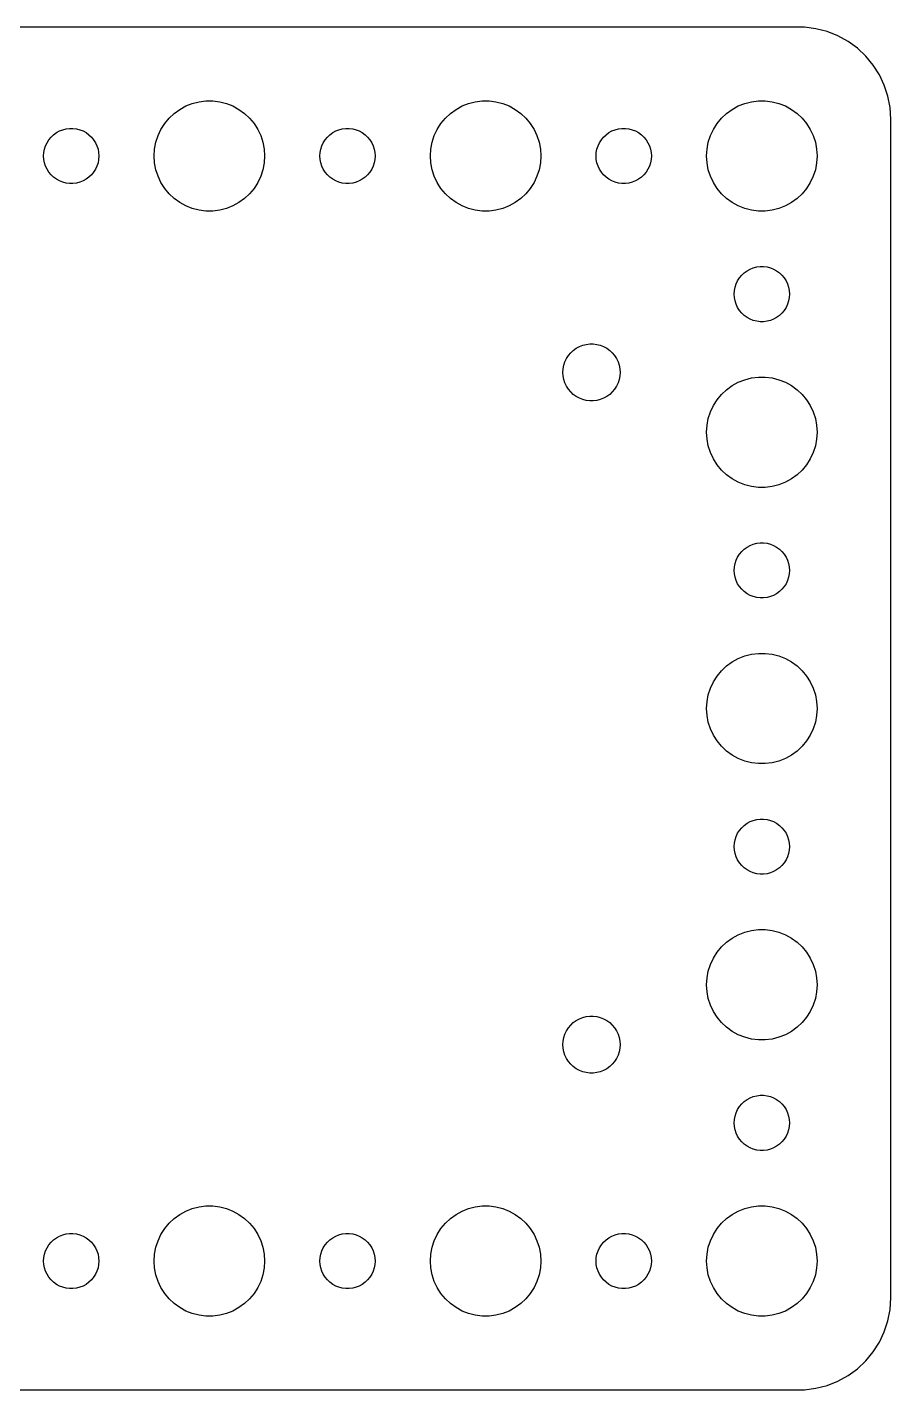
# Model space of a CAD drawing. Header units: metres. Extents: x -44.5 to 44.5, y -37 to 37.
# Drawn here: x -2.4 to 44.5, y -37 to 37 of the extents above; entities that cross this region are included whole.
import ezdxf

# ---------------------------------------------------------------- set-up
doc = ezdxf.new("R2010")
doc.units = ezdxf.units.M

msp = doc.modelspace()

# ---------------------------------------------------------------- linework, layer by layer
for p, q in [((39.8139, 36.9901), (-39.8139, 36.9901)), ((40.4369, 36.9114), (39.8139, 36.9901)), ((41.0451, 36.7553), (40.4369, 36.9114)), ((41.6289, 36.5241), (41.0451, 36.7553)), ((42.1791, 36.2216), (41.6289, 36.5241)), ((42.6871, 35.8526), (42.1791, 36.2216)), ((43.1448, 35.4227), (42.6871, 35.8526)), ((43.5451, 34.9389), (43.1448, 35.4227)), ((43.8815, 34.4088), (43.5451, 34.9389)), ((44.1489, 33.8406), (43.8815, 34.4088)), ((44.3429, 33.2434), (44.1489, 33.8406)), ((5.89252, 32.533), (6.22266, 32.7145)), ((6.22266, 32.7145), (6.57294, 32.8532)), ((6.57294, 32.8532), (6.93785, 32.9469)), ((6.93785, 32.9469), (7.31161, 32.9941)), ((7.31161, 32.9941), (7.68837, 32.9941)), ((7.68837, 32.9941), (8.06213, 32.9469)), ((8.06213, 32.9469), (8.42705, 32.8532)), ((8.42705, 32.8532), (8.77733, 32.7145)), ((8.77733, 32.7145), (9.10747, 32.533)), ((20.8925, 32.533), (21.2227, 32.7145)), ((21.2227, 32.7145), (21.5729, 32.8532)), ((21.5729, 32.8532), (21.9379, 32.9469)), ((21.9379, 32.9469), (22.3116, 32.9941)), ((22.3116, 32.9941), (22.6884, 32.9941)), ((22.6884, 32.9941), (23.0621, 32.9469)), ((23.0621, 32.9469), (23.427, 32.8532)), ((23.427, 32.8532), (23.7773, 32.7145)), ((23.7773, 32.7145), (24.1075, 32.533)), ((35.8925, 32.533), (36.2227, 32.7145)), ((36.2227, 32.7145), (36.5729, 32.8532)), ((36.5729, 32.8532), (36.9379, 32.9469)), ((36.9379, 32.9469), (37.3116, 32.9941)), ((37.3116, 32.9941), (37.6884, 32.9941)), ((37.6884, 32.9941), (38.0621, 32.9469)), ((38.0621, 32.9469), (38.427, 32.8532)), ((38.427, 32.8532), (38.7773, 32.7145)), ((38.7773, 32.7145), (39.1075, 32.533)), ((44.4606, 32.6267), (44.3429, 33.2434)), ((44.5, 32), (44.4606, 32.6267)), ((5.07294, 31.7634), (5.31308, 32.0536)), ((5.31308, 32.0536), (5.58772, 32.3115)), ((5.58772, 32.3115), (5.89252, 32.533)), ((9.10747, 32.533), (9.41226, 32.3115)), ((9.41226, 32.3115), (9.6869, 32.0536)), ((9.6869, 32.0536), (9.92705, 31.7634)), ((20.0729, 31.7634), (20.3131, 32.0536)), ((20.3131, 32.0536), (20.5877, 32.3115)), ((20.5877, 32.3115), (20.8925, 32.533)), ((24.1075, 32.533), (24.4123, 32.3115)), ((24.4123, 32.3115), (24.6869, 32.0536)), ((24.6869, 32.0536), (24.927, 31.7634)), ((35.0729, 31.7634), (35.3131, 32.0536)), ((35.3131, 32.0536), (35.5877, 32.3115)), ((35.5877, 32.3115), (35.8925, 32.533)), ((39.1075, 32.533), (39.4123, 32.3115)), ((39.4123, 32.3115), (39.6869, 32.0536)), ((39.6869, 32.0536), (39.927, 31.7634)), ((44.5, -32), (44.5, 32)), ((-1.09344, 31.0268), (-0.95613, 31.1558)), ((-0.95613, 31.1558), (-0.80373, 31.2665)), ((-0.80373, 31.2665), (-0.63866, 31.3572)), ((-0.63866, 31.3572), (-0.46352, 31.4266)), ((-0.46352, 31.4266), (-0.28107, 31.4734)), ((-0.28107, 31.4734), (-0.09418, 31.497)), ((-0.09418, 31.497), (0.09418, 31.497)), ((0.09418, 31.497), (0.28107, 31.4734)), ((0.28107, 31.4734), (0.46352, 31.4266)), ((0.46352, 31.4266), (0.63866, 31.3572)), ((0.63866, 31.3572), (0.80373, 31.2665)), ((0.80373, 31.2665), (0.95613, 31.1558)), ((0.95613, 31.1558), (1.09344, 31.0268)), ((4.59424, 30.7461), (4.71066, 31.1044)), ((4.71066, 31.1044), (4.87108, 31.4453)), ((4.87108, 31.4453), (5.07294, 31.7634)), ((9.92705, 31.7634), (10.1289, 31.4453)), ((10.1289, 31.4453), (10.2893, 31.1044)), ((10.2893, 31.1044), (10.4057, 30.7461)), ((13.9065, 31.0268), (14.0439, 31.1558)), ((14.0439, 31.1558), (14.1963, 31.2665)), ((14.1963, 31.2665), (14.3613, 31.3572)), ((14.3613, 31.3572), (14.5365, 31.4266)), ((14.5365, 31.4266), (14.7189, 31.4734)), ((14.7189, 31.4734), (14.9058, 31.497)), ((14.9058, 31.497), (15.0942, 31.497)), ((15.0942, 31.497), (15.2811, 31.4734)), ((15.2811, 31.4734), (15.4635, 31.4266)), ((15.4635, 31.4266), (15.6387, 31.3572)), ((15.6387, 31.3572), (15.8037, 31.2665)), ((15.8037, 31.2665), (15.9561, 31.1558)), ((15.9561, 31.1558), (16.0934, 31.0268)), ((19.5942, 30.7461), (19.7107, 31.1044)), ((19.7107, 31.1044), (19.8711, 31.4453)), ((19.8711, 31.4453), (20.0729, 31.7634)), ((24.927, 31.7634), (25.1289, 31.4453)), ((25.1289, 31.4453), (25.2893, 31.1044)), ((25.2893, 31.1044), (25.4057, 30.7461)), ((28.9065, 31.0268), (29.0439, 31.1558)), ((29.0439, 31.1558), (29.1963, 31.2665)), ((29.1963, 31.2665), (29.3613, 31.3572)), ((29.3613, 31.3572), (29.5365, 31.4266)), ((29.5365, 31.4266), (29.7189, 31.4734)), ((29.7189, 31.4734), (29.9058, 31.497)), ((29.9058, 31.497), (30.0942, 31.497)), ((30.0942, 31.497), (30.2811, 31.4734)), ((30.2811, 31.4734), (30.4635, 31.4266)), ((30.4635, 31.4266), (30.6387, 31.3572)), ((30.6387, 31.3572), (30.8037, 31.2665)), ((30.8037, 31.2665), (30.9561, 31.1558)), ((30.9561, 31.1558), (31.0934, 31.0268)), ((34.5942, 30.7461), (34.7107, 31.1044)), ((34.7107, 31.1044), (34.8711, 31.4453)), ((34.8711, 31.4453), (35.0729, 31.7634)), ((39.927, 31.7634), (40.1289, 31.4453)), ((40.1289, 31.4453), (40.2893, 31.1044)), ((40.2893, 31.1044), (40.4057, 30.7461)), ((-1.48816, 30.188), (-1.45287, 30.373)), ((-1.45287, 30.373), (-1.39465, 30.5522)), ((-1.39465, 30.5522), (-1.31445, 30.7226)), ((-1.31445, 30.7226), (-1.21352, 30.8817)), ((-1.21352, 30.8817), (-1.09344, 31.0268)), ((1.09344, 31.0268), (1.21352, 30.8817)), ((1.21352, 30.8817), (1.31445, 30.7226)), ((1.31445, 30.7226), (1.39465, 30.5522)), ((1.39465, 30.5522), (1.45287, 30.373)), ((1.45287, 30.373), (1.48816, 30.188)), ((4.5, 30), (4.52365, 30.376)), ((4.52365, 30.376), (4.59424, 30.7461)), ((10.4057, 30.7461), (10.4763, 30.376)), ((10.4763, 30.376), (10.5, 30)), ((13.5118, 30.188), (13.5471, 30.373)), ((13.5471, 30.373), (13.6053, 30.5522)), ((13.6053, 30.5522), (13.6855, 30.7226)), ((13.6855, 30.7226), (13.7865, 30.8817)), ((13.7865, 30.8817), (13.9065, 31.0268)), ((16.0934, 31.0268), (16.2135, 30.8817)), ((16.2135, 30.8817), (16.3145, 30.7226)), ((16.3145, 30.7226), (16.3947, 30.5522)), ((16.3947, 30.5522), (16.4529, 30.373)), ((16.4529, 30.373), (16.4882, 30.188)), ((19.5, 30), (19.5237, 30.376)), ((19.5237, 30.376), (19.5942, 30.7461)), ((25.4057, 30.7461), (25.4763, 30.376)), ((25.4763, 30.376), (25.5, 30)), ((28.5118, 30.188), (28.5471, 30.373)), ((28.5471, 30.373), (28.6053, 30.5522)), ((28.6053, 30.5522), (28.6855, 30.7226)), ((28.6855, 30.7226), (28.7865, 30.8817)), ((28.7865, 30.8817), (28.9065, 31.0268)), ((31.0934, 31.0268), (31.2135, 30.8817)), ((31.2135, 30.8817), (31.3145, 30.7226)), ((31.3145, 30.7226), (31.3947, 30.5522)), ((31.3947, 30.5522), (31.4529, 30.373)), ((31.4529, 30.373), (31.4882, 30.188)), ((34.5, 30), (34.5237, 30.376)), ((34.5237, 30.376), (34.5942, 30.7461)), ((40.4057, 30.7461), (40.4763, 30.376)), ((40.4763, 30.376), (40.5, 30)), ((-1.5, 30), (-1.48816, 30.188)), ((-1.48816, 29.812), (-1.5, 30)), ((-1.45287, 29.627), (-1.48816, 29.812)), ((-1.39465, 29.4478), (-1.45287, 29.627)), ((1.45287, 29.627), (1.39465, 29.4478)), ((1.48816, 29.812), (1.45287, 29.627)), ((1.48816, 30.188), (1.5, 30)), ((1.5, 30), (1.48816, 29.812)), ((4.52365, 29.624), (4.5, 30)), ((4.59424, 29.2539), (4.52365, 29.624)), ((10.4763, 29.624), (10.4057, 29.2539)), ((10.5, 30), (10.4763, 29.624)), ((13.5, 30), (13.5118, 30.188)), ((13.5118, 29.812), (13.5, 30)), ((13.5471, 29.627), (13.5118, 29.812)), ((13.6053, 29.4478), (13.5471, 29.627)), ((16.4529, 29.627), (16.3947, 29.4478)), ((16.4882, 29.812), (16.4529, 29.627)), ((16.4882, 30.188), (16.5, 30)), ((16.5, 30), (16.4882, 29.812)), ((19.5237, 29.624), (19.5, 30)), ((19.5942, 29.2539), (19.5237, 29.624)), ((25.4763, 29.624), (25.4057, 29.2539)), ((25.5, 30), (25.4763, 29.624)), ((28.5, 30), (28.5118, 30.188)), ((28.5118, 29.812), (28.5, 30)), ((28.5471, 29.627), (28.5118, 29.812)), ((28.6053, 29.4478), (28.5471, 29.627)), ((31.4529, 29.627), (31.3947, 29.4478)), ((31.4882, 29.812), (31.4529, 29.627)), ((31.4882, 30.188), (31.5, 30)), ((31.5, 30), (31.4882, 29.812)), ((34.5237, 29.624), (34.5, 30)), ((34.5942, 29.2539), (34.5237, 29.624)), ((40.4763, 29.624), (40.4057, 29.2539)), ((40.5, 30), (40.4763, 29.624)), ((-1.31445, 29.2774), (-1.39465, 29.4478)), ((-1.21352, 29.1183), (-1.31445, 29.2774)), ((-1.09344, 28.9732), (-1.21352, 29.1183)), ((-0.95613, 28.8442), (-1.09344, 28.9732)), ((1.09344, 28.9732), (0.95613, 28.8442)), ((1.21352, 29.1183), (1.09344, 28.9732)), ((1.31445, 29.2774), (1.21352, 29.1183)), ((1.39465, 29.4478), (1.31445, 29.2774)), ((4.71066, 28.8956), (4.59424, 29.2539)), ((4.87108, 28.5547), (4.71066, 28.8956)), ((10.2893, 28.8956), (10.1289, 28.5547)), ((10.4057, 29.2539), (10.2893, 28.8956)), ((13.6855, 29.2774), (13.6053, 29.4478)), ((13.7865, 29.1183), (13.6855, 29.2774)), ((13.9065, 28.9732), (13.7865, 29.1183)), ((14.0439, 28.8442), (13.9065, 28.9732)), ((16.0934, 28.9732), (15.9561, 28.8442)), ((16.2135, 29.1183), (16.0934, 28.9732)), ((16.3145, 29.2774), (16.2135, 29.1183)), ((16.3947, 29.4478), (16.3145, 29.2774)), ((19.7107, 28.8956), (19.5942, 29.2539)), ((19.8711, 28.5547), (19.7107, 28.8956)), ((25.2893, 28.8956), (25.1289, 28.5547)), ((25.4057, 29.2539), (25.2893, 28.8956)), ((28.6855, 29.2774), (28.6053, 29.4478)), ((28.7865, 29.1183), (28.6855, 29.2774)), ((28.9065, 28.9732), (28.7865, 29.1183)), ((29.0439, 28.8442), (28.9065, 28.9732)), ((31.0934, 28.9732), (30.9561, 28.8442)), ((31.2135, 29.1183), (31.0934, 28.9732)), ((31.3145, 29.2774), (31.2135, 29.1183)), ((31.3947, 29.4478), (31.3145, 29.2774)), ((34.7107, 28.8956), (34.5942, 29.2539)), ((34.8711, 28.5547), (34.7107, 28.8956)), ((40.2893, 28.8956), (40.1289, 28.5547)), ((40.4057, 29.2539), (40.2893, 28.8956)), ((-0.80373, 28.7335), (-0.95613, 28.8442)), ((-0.63866, 28.6427), (-0.80373, 28.7335)), ((-0.46352, 28.5734), (-0.63866, 28.6427)), ((-0.28107, 28.5266), (-0.46352, 28.5734)), ((-0.09418, 28.503), (-0.28107, 28.5266)), ((0.09418, 28.503), (-0.09418, 28.503)), ((0.28107, 28.5266), (0.09418, 28.503)), ((0.46352, 28.5734), (0.28107, 28.5266)), ((0.63866, 28.6427), (0.46352, 28.5734)), ((0.80373, 28.7335), (0.63866, 28.6427)), ((0.95613, 28.8442), (0.80373, 28.7335)), ((5.07294, 28.2366), (4.87108, 28.5547)), ((5.31308, 27.9464), (5.07294, 28.2366)), ((9.92705, 28.2366), (9.6869, 27.9464)), ((10.1289, 28.5547), (9.92705, 28.2366)), ((14.1963, 28.7335), (14.0439, 28.8442)), ((14.3613, 28.6427), (14.1963, 28.7335)), ((14.5365, 28.5734), (14.3613, 28.6427)), ((14.7189, 28.5266), (14.5365, 28.5734)), ((14.9058, 28.503), (14.7189, 28.5266)), ((15.0942, 28.503), (14.9058, 28.503)), ((15.2811, 28.5266), (15.0942, 28.503)), ((15.4635, 28.5734), (15.2811, 28.5266)), ((15.6387, 28.6427), (15.4635, 28.5734)), ((15.8037, 28.7335), (15.6387, 28.6427)), ((15.9561, 28.8442), (15.8037, 28.7335)), ((20.0729, 28.2366), (19.8711, 28.5547)), ((20.3131, 27.9464), (20.0729, 28.2366)), ((24.927, 28.2366), (24.6869, 27.9464)), ((25.1289, 28.5547), (24.927, 28.2366)), ((29.1963, 28.7335), (29.0439, 28.8442)), ((29.3613, 28.6427), (29.1963, 28.7335)), ((29.5365, 28.5734), (29.3613, 28.6427)), ((29.7189, 28.5266), (29.5365, 28.5734)), ((29.9058, 28.503), (29.7189, 28.5266)), ((30.0942, 28.503), (29.9058, 28.503)), ((30.2811, 28.5266), (30.0942, 28.503)), ((30.4635, 28.5734), (30.2811, 28.5266)), ((30.6387, 28.6427), (30.4635, 28.5734)), ((30.8037, 28.7335), (30.6387, 28.6427)), ((30.9561, 28.8442), (30.8037, 28.7335)), ((35.0729, 28.2366), (34.8711, 28.5547)), ((35.3131, 27.9464), (35.0729, 28.2366)), ((39.927, 28.2366), (39.6869, 27.9464)), ((40.1289, 28.5547), (39.927, 28.2366)), ((5.58772, 27.6884), (5.31308, 27.9464)), ((5.89252, 27.467), (5.58772, 27.6884)), ((6.22266, 27.2855), (5.89252, 27.467)), ((9.10747, 27.467), (8.77733, 27.2855)), ((9.41226, 27.6884), (9.10747, 27.467)), ((9.6869, 27.9464), (9.41226, 27.6884)), ((20.5877, 27.6884), (20.3131, 27.9464)), ((20.8925, 27.467), (20.5877, 27.6884)), ((21.2227, 27.2855), (20.8925, 27.467)), ((24.1075, 27.467), (23.7773, 27.2855)), ((24.4123, 27.6884), (24.1075, 27.467)), ((24.6869, 27.9464), (24.4123, 27.6884)), ((35.5877, 27.6884), (35.3131, 27.9464)), ((35.8925, 27.467), (35.5877, 27.6884)), ((36.2227, 27.2855), (35.8925, 27.467)), ((39.1075, 27.467), (38.7773, 27.2855)), ((39.4123, 27.6884), (39.1075, 27.467)), ((39.6869, 27.9464), (39.4123, 27.6884)), ((6.57294, 27.1468), (6.22266, 27.2855)), ((6.93785, 27.0531), (6.57294, 27.1468)), ((7.31161, 27.0059), (6.93785, 27.0531)), ((7.68837, 27.0059), (7.31161, 27.0059)), ((8.06213, 27.0531), (7.68837, 27.0059)), ((8.42705, 27.1468), (8.06213, 27.0531)), ((8.77733, 27.2855), (8.42705, 27.1468)), ((21.5729, 27.1468), (21.2227, 27.2855)), ((21.9379, 27.0531), (21.5729, 27.1468)), ((22.3116, 27.0059), (21.9379, 27.0531)), ((22.6884, 27.0059), (22.3116, 27.0059)), ((23.0621, 27.0531), (22.6884, 27.0059)), ((23.427, 27.1468), (23.0621, 27.0531)), ((23.7773, 27.2855), (23.427, 27.1468)), ((36.5729, 27.1468), (36.2227, 27.2855)), ((36.9379, 27.0531), (36.5729, 27.1468)), ((37.3116, 27.0059), (36.9379, 27.0531)), ((37.6884, 27.0059), (37.3116, 27.0059)), ((38.0621, 27.0531), (37.6884, 27.0059)), ((38.427, 27.1468), (38.0621, 27.0531)), ((38.7773, 27.2855), (38.427, 27.1468)), ((36.5439, 23.6558), (36.6963, 23.7665)), ((36.6963, 23.7665), (36.8613, 23.8572)), ((36.8613, 23.8572), (37.0365, 23.9266)), ((37.0365, 23.9266), (37.2189, 23.9734)), ((37.2189, 23.9734), (37.4058, 23.997)), ((37.4058, 23.997), (37.5942, 23.997)), ((37.5942, 23.997), (37.7811, 23.9734)), ((37.7811, 23.9734), (37.9635, 23.9266)), ((37.9635, 23.9266), (38.1387, 23.8572)), ((38.1387, 23.8572), (38.3037, 23.7665)), ((38.3037, 23.7665), (38.4561, 23.6558)), ((36.0471, 22.873), (36.1053, 23.0522)), ((36.1053, 23.0522), (36.1855, 23.2226)), ((36.1855, 23.2226), (36.2865, 23.3817)), ((36.2865, 23.3817), (36.4065, 23.5268)), ((36.4065, 23.5268), (36.5439, 23.6558)), ((38.4561, 23.6558), (38.5934, 23.5268)), ((38.5934, 23.5268), (38.7135, 23.3817)), ((38.7135, 23.3817), (38.8145, 23.2226)), ((38.8145, 23.2226), (38.8947, 23.0522)), ((38.8947, 23.0522), (38.9529, 22.873)), ((36, 22.5), (36.0118, 22.688)), ((36.0118, 22.312), (36, 22.5)), ((36.0118, 22.688), (36.0471, 22.873)), ((36.0471, 22.127), (36.0118, 22.312)), ((38.9529, 22.873), (38.9882, 22.688)), ((38.9882, 22.312), (38.9529, 22.127)), ((38.9882, 22.688), (39, 22.5)), ((39, 22.5), (38.9882, 22.312)), ((36.1053, 21.9478), (36.0471, 22.127)), ((36.1855, 21.7774), (36.1053, 21.9478)), ((36.2865, 21.6183), (36.1855, 21.7774)), ((36.4065, 21.4732), (36.2865, 21.6183)), ((36.5439, 21.3442), (36.4065, 21.4732)), ((38.5934, 21.4732), (38.4561, 21.3442)), ((38.7135, 21.6183), (38.5934, 21.4732)), ((38.8145, 21.7774), (38.7135, 21.6183)), ((38.8947, 21.9478), (38.8145, 21.7774)), ((38.9529, 22.127), (38.8947, 21.9478)), ((36.6963, 21.2335), (36.5439, 21.3442)), ((36.8613, 21.1427), (36.6963, 21.2335)), ((37.0365, 21.0734), (36.8613, 21.1427)), ((37.2189, 21.0266), (37.0365, 21.0734)), ((37.4058, 21.003), (37.2189, 21.0266)), ((37.5942, 21.003), (37.4058, 21.003)), ((37.7811, 21.0266), (37.5942, 21.003)), ((37.9635, 21.0734), (37.7811, 21.0266)), ((38.1387, 21.1427), (37.9635, 21.0734)), ((38.3037, 21.2335), (38.1387, 21.1427)), ((38.4561, 21.3442), (38.3037, 21.2335)), ((26.996, 19.1611), (27.1201, 19.311)), ((27.1201, 19.311), (27.262, 19.4443)), ((27.262, 19.4443), (27.4195, 19.5587)), ((27.4195, 19.5587), (27.59, 19.6525)), ((27.59, 19.6525), (27.771, 19.7241)), ((27.771, 19.7241), (27.9595, 19.7725)), ((27.9595, 19.7725), (28.1527, 19.7969)), ((28.1527, 19.7969), (28.3473, 19.7969)), ((28.3473, 19.7969), (28.5404, 19.7725)), ((28.5404, 19.7725), (28.729, 19.7241)), ((28.729, 19.7241), (28.91, 19.6525)), ((28.91, 19.6525), (29.0805, 19.5587)), ((29.0805, 19.5587), (29.238, 19.4443)), ((29.238, 19.4443), (29.3799, 19.311)), ((29.3799, 19.311), (29.504, 19.1611)), ((26.7122, 18.4443), (26.7487, 18.6355)), ((26.7487, 18.6355), (26.8088, 18.8206)), ((26.8088, 18.8206), (26.8917, 18.9967)), ((26.8917, 18.9967), (26.996, 19.1611)), ((29.504, 19.1611), (29.6083, 18.9967)), ((29.6083, 18.9967), (29.6911, 18.8206)), ((29.6911, 18.8206), (29.7513, 18.6355)), ((29.7513, 18.6355), (29.7878, 18.4443)), ((26.7, 18.25), (26.7122, 18.4443)), ((26.7122, 18.0557), (26.7, 18.25)), ((26.7487, 17.8645), (26.7122, 18.0557)), ((26.8088, 17.6794), (26.7487, 17.8645)), ((29.7513, 17.8645), (29.6911, 17.6794)), ((29.7878, 18.0557), (29.7513, 17.8645)), ((29.7878, 18.4443), (29.8, 18.25)), ((29.8, 18.25), (29.7878, 18.0557)), ((36.2227, 17.7145), (36.5729, 17.8532)), ((36.5729, 17.8532), (36.9379, 17.9469)), ((36.9379, 17.9469), (37.3116, 17.9941)), ((37.3116, 17.9941), (37.6884, 17.9941)), ((37.6884, 17.9941), (38.0621, 17.9469)), ((38.0621, 17.9469), (38.427, 17.8532)), ((38.427, 17.8532), (38.7773, 17.7145)), ((26.8917, 17.5033), (26.8088, 17.6794)), ((26.996, 17.3389), (26.8917, 17.5033)), ((27.1201, 17.1889), (26.996, 17.3389)), ((27.262, 17.0557), (27.1201, 17.1889)), ((27.4195, 16.9413), (27.262, 17.0557)), ((29.238, 17.0557), (29.0805, 16.9413)), ((29.3799, 17.1889), (29.238, 17.0557)), ((29.504, 17.3389), (29.3799, 17.1889)), ((29.6083, 17.5033), (29.504, 17.3389)), ((29.6911, 17.6794), (29.6083, 17.5033)), ((35.0729, 16.7634), (35.3131, 17.0536)), ((35.3131, 17.0536), (35.5877, 17.3115)), ((35.5877, 17.3115), (35.8925, 17.533)), ((35.8925, 17.533), (36.2227, 17.7145)), ((38.7773, 17.7145), (39.1075, 17.533)), ((39.1075, 17.533), (39.4123, 17.3115)), ((39.4123, 17.3115), (39.6869, 17.0536)), ((39.6869, 17.0536), (39.927, 16.7634)), ((27.59, 16.8475), (27.4195, 16.9413)), ((27.771, 16.7759), (27.59, 16.8475)), ((27.9595, 16.7274), (27.771, 16.7759)), ((28.1527, 16.703), (27.9595, 16.7274)), ((28.3473, 16.703), (28.1527, 16.703)), ((28.5404, 16.7274), (28.3473, 16.703)), ((28.729, 16.7759), (28.5404, 16.7274)), ((28.91, 16.8475), (28.729, 16.7759)), ((29.0805, 16.9413), (28.91, 16.8475)), ((34.7107, 16.1044), (34.8711, 16.4453)), ((34.8711, 16.4453), (35.0729, 16.7634)), ((39.927, 16.7634), (40.1289, 16.4453)), ((40.1289, 16.4453), (40.2893, 16.1044)), ((34.5237, 15.376), (34.5942, 15.7461)), ((34.5942, 15.7461), (34.7107, 16.1044)), ((40.2893, 16.1044), (40.4057, 15.7461)), ((40.4057, 15.7461), (40.4763, 15.376)), ((34.5, 15), (34.5237, 15.376)), ((34.5237, 14.624), (34.5, 15)), ((40.4763, 15.376), (40.5, 15)), ((40.5, 15), (40.4763, 14.624)), ((34.5942, 14.2539), (34.5237, 14.624)), ((34.7107, 13.8956), (34.5942, 14.2539)), ((40.4057, 14.2539), (40.2893, 13.8956)), ((40.4763, 14.624), (40.4057, 14.2539)), ((34.8711, 13.5547), (34.7107, 13.8956)), ((35.0729, 13.2366), (34.8711, 13.5547)), ((40.1289, 13.5547), (39.927, 13.2366)), ((40.2893, 13.8956), (40.1289, 13.5547)), ((35.3131, 12.9464), (35.0729, 13.2366)), ((35.5877, 12.6884), (35.3131, 12.9464)), ((35.8925, 12.467), (35.5877, 12.6884)), ((39.4123, 12.6884), (39.1075, 12.467)), ((39.6869, 12.9464), (39.4123, 12.6884)), ((39.927, 13.2366), (39.6869, 12.9464)), ((36.2227, 12.2855), (35.8925, 12.467)), ((36.5729, 12.1468), (36.2227, 12.2855)), ((36.9379, 12.0531), (36.5729, 12.1468)), ((37.3116, 12.0059), (36.9379, 12.0531)), ((37.6884, 12.0059), (37.3116, 12.0059)), ((38.0621, 12.0531), (37.6884, 12.0059)), ((38.427, 12.1468), (38.0621, 12.0531)), ((38.7773, 12.2855), (38.427, 12.1468)), ((39.1075, 12.467), (38.7773, 12.2855)), ((36.8613, 8.85724), (37.0365, 8.92657)), ((37.0365, 8.92657), (37.2189, 8.97342)), ((37.2189, 8.97342), (37.4058, 8.99704)), ((37.4058, 8.99704), (37.5942, 8.99704)), ((37.5942, 8.99704), (37.7811, 8.97342)), ((37.7811, 8.97342), (37.9635, 8.92657)), ((37.9635, 8.92657), (38.1387, 8.85724)), ((36.1053, 8.05219), (36.1855, 8.22263)), ((36.1855, 8.22263), (36.2865, 8.38167)), ((36.2865, 8.38167), (36.4065, 8.52681)), ((36.4065, 8.52681), (36.5439, 8.65576)), ((36.5439, 8.65576), (36.6963, 8.76648)), ((36.6963, 8.76648), (36.8613, 8.85724)), ((38.1387, 8.85724), (38.3037, 8.76648)), ((38.3037, 8.76648), (38.4561, 8.65576)), ((38.4561, 8.65576), (38.5934, 8.52681)), ((38.5934, 8.52681), (38.7135, 8.38167)), ((38.7135, 8.38167), (38.8145, 8.22263)), ((38.8145, 8.22263), (38.8947, 8.05219)), ((36, 7.5), (36.0118, 7.68799)), ((36.0118, 7.312), (36, 7.5)), ((36.0118, 7.68799), (36.0471, 7.87303)), ((36.0471, 7.87303), (36.1053, 8.05219)), ((38.8947, 8.05219), (38.9529, 7.87303)), ((38.9529, 7.87303), (38.9882, 7.68799)), ((38.9882, 7.68799), (39, 7.5)), ((39, 7.5), (38.9882, 7.312)), ((36.0471, 7.12695), (36.0118, 7.312)), ((36.1053, 6.9478), (36.0471, 7.12695)), ((36.1855, 6.77736), (36.1053, 6.9478)), ((36.2865, 6.61832), (36.1855, 6.77736)), ((38.8145, 6.77736), (38.7135, 6.61832)), ((38.8947, 6.9478), (38.8145, 6.77736)), ((38.9529, 7.12695), (38.8947, 6.9478)), ((38.9882, 7.312), (38.9529, 7.12695)), ((36.4065, 6.47318), (36.2865, 6.61832)), ((36.5439, 6.34422), (36.4065, 6.47318)), ((36.6963, 6.23351), (36.5439, 6.34422)), ((36.8613, 6.14275), (36.6963, 6.23351)), ((37.0365, 6.07341), (36.8613, 6.14275)), ((37.2189, 6.02657), (37.0365, 6.07341)), ((37.4058, 6.00294), (37.2189, 6.02657)), ((37.5942, 6.00294), (37.4058, 6.00294)), ((37.7811, 6.02657), (37.5942, 6.00294)), ((37.9635, 6.07341), (37.7811, 6.02657)), ((38.1387, 6.14275), (37.9635, 6.07341)), ((38.3037, 6.23351), (38.1387, 6.14275)), ((38.4561, 6.34422), (38.3037, 6.23351)), ((38.5934, 6.47318), (38.4561, 6.34422)), ((38.7135, 6.61832), (38.5934, 6.47318)), ((36.9379, 2.94685), (37.3116, 2.99408)), ((37.3116, 2.99408), (37.6884, 2.99408)), ((37.6884, 2.99408), (38.0621, 2.94685)), ((35.3131, 2.05363), (35.5877, 2.31154)), ((35.5877, 2.31154), (35.8925, 2.53297)), ((35.8925, 2.53297), (36.2227, 2.71448)), ((36.2227, 2.71448), (36.5729, 2.85316)), ((36.5729, 2.85316), (36.9379, 2.94685)), ((38.0621, 2.94685), (38.427, 2.85316)), ((38.427, 2.85316), (38.7773, 2.71448)), ((38.7773, 2.71448), (39.1075, 2.53297)), ((39.1075, 2.53297), (39.4123, 2.31154)), ((39.4123, 2.31154), (39.6869, 2.05363)), ((34.8711, 1.44525), (35.0729, 1.76335)), ((35.0729, 1.76335), (35.3131, 2.05363)), ((39.6869, 2.05363), (39.927, 1.76335)), ((39.927, 1.76335), (40.1289, 1.44525)), ((34.5237, 0.37599), (34.5942, 0.74606)), ((34.5942, 0.74606), (34.7107, 1.10437)), ((34.7107, 1.10437), (34.8711, 1.44525)), ((40.1289, 1.44525), (40.2893, 1.10437)), ((40.2893, 1.10437), (40.4057, 0.74606)), ((40.4057, 0.74606), (40.4763, 0.37599)), ((34.5, 0), (34.5237, 0.37599)), ((34.5237, -0.37599), (34.5, 0)), ((40.4763, 0.37599), (40.5, 0)), ((40.5, 0), (40.4763, -0.37599)), ((34.5942, -0.74606), (34.5237, -0.37599)), ((40.4763, -0.37599), (40.4057, -0.74606)), ((34.7107, -1.10437), (34.5942, -0.74606)), ((34.8711, -1.44525), (34.7107, -1.10437)), ((35.0729, -1.76335), (34.8711, -1.44525)), ((40.1289, -1.44525), (39.927, -1.76335)), ((40.2893, -1.10437), (40.1289, -1.44525)), ((40.4057, -0.74606), (40.2893, -1.10437)), ((35.3131, -2.05363), (35.0729, -1.76335)), ((35.5877, -2.31154), (35.3131, -2.05363)), ((39.6869, -2.05363), (39.4123, -2.31154)), ((39.927, -1.76335), (39.6869, -2.05363)), ((35.8925, -2.53297), (35.5877, -2.31154)), ((36.2227, -2.71448), (35.8925, -2.53297)), ((36.5729, -2.85316), (36.2227, -2.71448)), ((36.9379, -2.94685), (36.5729, -2.85316)), ((37.3116, -2.99408), (36.9379, -2.94685)), ((38.0621, -2.94685), (37.6884, -2.99408)), ((38.427, -2.85316), (38.0621, -2.94685)), ((38.7773, -2.71448), (38.427, -2.85316)), ((39.1075, -2.53297), (38.7773, -2.71448)), ((39.4123, -2.31154), (39.1075, -2.53297)), ((37.6884, -2.99408), (37.3116, -2.99408)), ((36.1855, -6.77736), (36.2865, -6.61832)), ((36.2865, -6.61832), (36.4065, -6.47318)), ((36.4065, -6.47318), (36.5439, -6.34422)), ((36.5439, -6.34422), (36.6963, -6.23351)), ((36.6963, -6.23351), (36.8613, -6.14275)), ((36.8613, -6.14275), (37.0365, -6.07341)), ((37.0365, -6.07341), (37.2189, -6.02657)), ((37.2189, -6.02657), (37.4058, -6.00294)), ((37.4058, -6.00294), (37.5942, -6.00294)), ((37.5942, -6.00294), (37.7811, -6.02657)), ((37.7811, -6.02657), (37.9635, -6.07341)), ((37.9635, -6.07341), (38.1387, -6.14275)), ((38.1387, -6.14275), (38.3037, -6.23351)), ((38.3037, -6.23351), (38.4561, -6.34422)), ((38.4561, -6.34422), (38.5934, -6.47318)), ((38.5934, -6.47318), (38.7135, -6.61832)), ((38.7135, -6.61832), (38.8145, -6.77736)), ((36, -7.5), (36.0118, -7.312)), ((36.0118, -7.312), (36.0471, -7.12695)), ((36.0471, -7.12695), (36.1053, -6.9478)), ((36.1053, -6.9478), (36.1855, -6.77736)), ((38.8145, -6.77736), (38.8947, -6.9478)), ((38.8947, -6.9478), (38.9529, -7.12695)), ((38.9529, -7.12695), (38.9882, -7.312)), ((38.9882, -7.312), (39, -7.5)), ((36.0118, -7.68799), (36, -7.5)), ((36.0471, -7.87303), (36.0118, -7.68799)), ((36.1053, -8.05219), (36.0471, -7.87303)), ((36.1855, -8.22263), (36.1053, -8.05219)), ((38.8947, -8.05219), (38.8145, -8.22263)), ((38.9529, -7.87303), (38.8947, -8.05219)), ((38.9882, -7.68799), (38.9529, -7.87303)), ((39, -7.5), (38.9882, -7.68799)), ((36.2865, -8.38167), (36.1855, -8.22263)), ((36.4065, -8.52681), (36.2865, -8.38167)), ((36.5439, -8.65576), (36.4065, -8.52681)), ((36.6963, -8.76648), (36.5439, -8.65576)), ((36.8613, -8.85724), (36.6963, -8.76648)), ((37.0365, -8.92657), (36.8613, -8.85724)), ((38.1387, -8.85724), (37.9635, -8.92657)), ((38.3037, -8.76648), (38.1387, -8.85724)), ((38.4561, -8.65576), (38.3037, -8.76648)), ((38.5934, -8.52681), (38.4561, -8.65576)), ((38.7135, -8.38167), (38.5934, -8.52681)), ((38.8145, -8.22263), (38.7135, -8.38167)), ((37.2189, -8.97342), (37.0365, -8.92657)), ((37.4058, -8.99704), (37.2189, -8.97342)), ((37.5942, -8.99704), (37.4058, -8.99704)), ((37.7811, -8.97342), (37.5942, -8.99704)), ((37.9635, -8.92657), (37.7811, -8.97342)), ((35.5877, -12.6884), (35.8925, -12.467)), ((35.8925, -12.467), (36.2227, -12.2855)), ((36.2227, -12.2855), (36.5729, -12.1468)), ((36.5729, -12.1468), (36.9379, -12.0531)), ((36.9379, -12.0531), (37.3116, -12.0059)), ((37.3116, -12.0059), (37.6884, -12.0059)), ((37.6884, -12.0059), (38.0621, -12.0531)), ((38.0621, -12.0531), (38.427, -12.1468)), ((38.427, -12.1468), (38.7773, -12.2855)), ((38.7773, -12.2855), (39.1075, -12.467)), ((39.1075, -12.467), (39.4123, -12.6884)), ((34.8711, -13.5547), (35.0729, -13.2366)), ((35.0729, -13.2366), (35.3131, -12.9464)), ((35.3131, -12.9464), (35.5877, -12.6884)), ((39.4123, -12.6884), (39.6869, -12.9464)), ((39.6869, -12.9464), (39.927, -13.2366)), ((39.927, -13.2366), (40.1289, -13.5547)), ((34.5942, -14.2539), (34.7107, -13.8956)), ((34.7107, -13.8956), (34.8711, -13.5547)), ((40.1289, -13.5547), (40.2893, -13.8956)), ((40.2893, -13.8956), (40.4057, -14.2539)), ((34.5, -15), (34.5237, -14.624)), ((34.5237, -14.624), (34.5942, -14.2539)), ((40.4057, -14.2539), (40.4763, -14.624)), ((40.4763, -14.624), (40.5, -15)), ((34.5237, -15.376), (34.5, -15)), ((34.5942, -15.7461), (34.5237, -15.376)), ((40.4763, -15.376), (40.4057, -15.7461)), ((40.5, -15), (40.4763, -15.376)), ((34.7107, -16.1044), (34.5942, -15.7461)), ((34.8711, -16.4453), (34.7107, -16.1044)), ((40.2893, -16.1044), (40.1289, -16.4453)), ((40.4057, -15.7461), (40.2893, -16.1044)), ((27.262, -17.0557), (27.4195, -16.9413)), ((27.4195, -16.9413), (27.59, -16.8475)), ((27.59, -16.8475), (27.771, -16.7759)), ((27.771, -16.7759), (27.9595, -16.7274)), ((27.9595, -16.7274), (28.1527, -16.703)), ((28.1527, -16.703), (28.3473, -16.703)), ((28.3473, -16.703), (28.5404, -16.7274)), ((28.5404, -16.7274), (28.729, -16.7759)), ((28.729, -16.7759), (28.91, -16.8475)), ((28.91, -16.8475), (29.0805, -16.9413)), ((29.0805, -16.9413), (29.238, -17.0557)), ((35.0729, -16.7634), (34.8711, -16.4453)), ((35.3131, -17.0536), (35.0729, -16.7634)), ((39.927, -16.7634), (39.6869, -17.0536)), ((40.1289, -16.4453), (39.927, -16.7634)), ((26.7487, -17.8645), (26.8088, -17.6794)), ((26.8088, -17.6794), (26.8917, -17.5033)), ((26.8917, -17.5033), (26.996, -17.3389)), ((26.996, -17.3389), (27.1201, -17.1889)), ((27.1201, -17.1889), (27.262, -17.0557)), ((29.238, -17.0557), (29.3799, -17.1889)), ((29.3799, -17.1889), (29.504, -17.3389)), ((29.504, -17.3389), (29.6083, -17.5033)), ((29.6083, -17.5033), (29.6911, -17.6794)), ((29.6911, -17.6794), (29.7513, -17.8645)), ((35.5877, -17.3115), (35.3131, -17.0536)), ((35.8925, -17.533), (35.5877, -17.3115)), ((36.2227, -17.7145), (35.8925, -17.533)), ((36.5729, -17.8532), (36.2227, -17.7145)), ((38.7773, -17.7145), (38.427, -17.8532)), ((39.1075, -17.533), (38.7773, -17.7145)), ((39.4123, -17.3115), (39.1075, -17.533)), ((39.6869, -17.0536), (39.4123, -17.3115)), ((26.7, -18.25), (26.7122, -18.0557)), ((26.7122, -18.4443), (26.7, -18.25)), ((26.7122, -18.0557), (26.7487, -17.8645)), ((26.7487, -18.6355), (26.7122, -18.4443)), ((29.7513, -17.8645), (29.7878, -18.0557)), ((29.7878, -18.4443), (29.7513, -18.6355)), ((29.7878, -18.0557), (29.8, -18.25)), ((29.8, -18.25), (29.7878, -18.4443)), ((36.9379, -17.9469), (36.5729, -17.8532)), ((37.3116, -17.9941), (36.9379, -17.9469)), ((37.6884, -17.9941), (37.3116, -17.9941)), ((38.0621, -17.9469), (37.6884, -17.9941)), ((38.427, -17.8532), (38.0621, -17.9469)), ((26.8088, -18.8206), (26.7487, -18.6355)), ((26.8917, -18.9967), (26.8088, -18.8206)), ((26.996, -19.1611), (26.8917, -18.9967)), ((27.1201, -19.311), (26.996, -19.1611)), ((29.504, -19.1611), (29.3799, -19.311)), ((29.6083, -18.9967), (29.504, -19.1611)), ((29.6911, -18.8206), (29.6083, -18.9967)), ((29.7513, -18.6355), (29.6911, -18.8206)), ((27.262, -19.4443), (27.1201, -19.311)), ((27.4195, -19.5587), (27.262, -19.4443)), ((27.59, -19.6525), (27.4195, -19.5587)), ((27.771, -19.7241), (27.59, -19.6525)), ((27.9595, -19.7725), (27.771, -19.7241)), ((28.1527, -19.7969), (27.9595, -19.7725)), ((28.3473, -19.7969), (28.1527, -19.7969)), ((28.5404, -19.7725), (28.3473, -19.7969)), ((28.729, -19.7241), (28.5404, -19.7725)), ((28.91, -19.6525), (28.729, -19.7241)), ((29.0805, -19.5587), (28.91, -19.6525)), ((29.238, -19.4443), (29.0805, -19.5587)), ((29.3799, -19.311), (29.238, -19.4443)), ((36.4065, -21.4732), (36.5439, -21.3442)), ((36.5439, -21.3442), (36.6963, -21.2335)), ((36.6963, -21.2335), (36.8613, -21.1427)), ((36.8613, -21.1427), (37.0365, -21.0734)), ((37.0365, -21.0734), (37.2189, -21.0266)), ((37.2189, -21.0266), (37.4058, -21.003)), ((37.4058, -21.003), (37.5942, -21.003)), ((37.5942, -21.003), (37.7811, -21.0266)), ((37.7811, -21.0266), (37.9635, -21.0734)), ((37.9635, -21.0734), (38.1387, -21.1427)), ((38.1387, -21.1427), (38.3037, -21.2335)), ((38.3037, -21.2335), (38.4561, -21.3442)), ((38.4561, -21.3442), (38.5934, -21.4732)), ((36.0118, -22.312), (36.0471, -22.127)), ((36.0471, -22.127), (36.1053, -21.9478)), ((36.1053, -21.9478), (36.1855, -21.7774)), ((36.1855, -21.7774), (36.2865, -21.6183)), ((36.2865, -21.6183), (36.4065, -21.4732)), ((38.5934, -21.4732), (38.7135, -21.6183)), ((38.7135, -21.6183), (38.8145, -21.7774)), ((38.8145, -21.7774), (38.8947, -21.9478)), ((38.8947, -21.9478), (38.9529, -22.127)), ((38.9529, -22.127), (38.9882, -22.312)), ((36, -22.5), (36.0118, -22.312)), ((36.0118, -22.688), (36, -22.5)), ((36.0471, -22.873), (36.0118, -22.688)), ((36.1053, -23.0522), (36.0471, -22.873)), ((38.9529, -22.873), (38.8947, -23.0522)), ((38.9882, -22.688), (38.9529, -22.873)), ((38.9882, -22.312), (39, -22.5)), ((39, -22.5), (38.9882, -22.688)), ((36.1855, -23.2226), (36.1053, -23.0522)), ((36.2865, -23.3817), (36.1855, -23.2226)), ((36.4065, -23.5268), (36.2865, -23.3817)), ((36.5439, -23.6558), (36.4065, -23.5268)), ((36.6963, -23.7665), (36.5439, -23.6558)), ((38.4561, -23.6558), (38.3037, -23.7665)), ((38.5934, -23.5268), (38.4561, -23.6558)), ((38.7135, -23.3817), (38.5934, -23.5268)), ((38.8145, -23.2226), (38.7135, -23.3817)), ((38.8947, -23.0522), (38.8145, -23.2226)), ((36.8613, -23.8572), (36.6963, -23.7665)), ((37.0365, -23.9266), (36.8613, -23.8572)), ((37.2189, -23.9734), (37.0365, -23.9266)), ((37.4058, -23.997), (37.2189, -23.9734)), ((37.5942, -23.997), (37.4058, -23.997)), ((37.7811, -23.9734), (37.5942, -23.997)), ((37.9635, -23.9266), (37.7811, -23.9734)), ((38.1387, -23.8572), (37.9635, -23.9266)), ((38.3037, -23.7665), (38.1387, -23.8572)), ((5.89252, -27.467), (6.22266, -27.2855)), ((6.22266, -27.2855), (6.57294, -27.1468)), ((6.57294, -27.1468), (6.93785, -27.0531)), ((6.93785, -27.0531), (7.31161, -27.0059)), ((7.31161, -27.0059), (7.68837, -27.0059)), ((7.68837, -27.0059), (8.06213, -27.0531)), ((8.06213, -27.0531), (8.42705, -27.1468)), ((8.42705, -27.1468), (8.77733, -27.2855)), ((8.77733, -27.2855), (9.10747, -27.467)), ((20.8925, -27.467), (21.2227, -27.2855)), ((21.2227, -27.2855), (21.5729, -27.1468)), ((21.5729, -27.1468), (21.9379, -27.0531)), ((21.9379, -27.0531), (22.3116, -27.0059)), ((22.3116, -27.0059), (22.6884, -27.0059)), ((22.6884, -27.0059), (23.0621, -27.0531)), ((23.0621, -27.0531), (23.427, -27.1468)), ((23.427, -27.1468), (23.7773, -27.2855)), ((23.7773, -27.2855), (24.1075, -27.467)), ((35.8925, -27.467), (36.2227, -27.2855)), ((36.2227, -27.2855), (36.5729, -27.1468)), ((36.5729, -27.1468), (36.9379, -27.0531)), ((36.9379, -27.0531), (37.3116, -27.0059)), ((37.3116, -27.0059), (37.6884, -27.0059)), ((37.6884, -27.0059), (38.0621, -27.0531)), ((38.0621, -27.0531), (38.427, -27.1468)), ((38.427, -27.1468), (38.7773, -27.2855)), ((38.7773, -27.2855), (39.1075, -27.467)), ((5.07294, -28.2366), (5.31308, -27.9464)), ((5.31308, -27.9464), (5.58772, -27.6884)), ((5.58772, -27.6884), (5.89252, -27.467)), ((9.10747, -27.467), (9.41226, -27.6884)), ((9.41226, -27.6884), (9.6869, -27.9464)), ((9.6869, -27.9464), (9.92705, -28.2366)), ((20.0729, -28.2366), (20.3131, -27.9464)), ((20.3131, -27.9464), (20.5877, -27.6884)), ((20.5877, -27.6884), (20.8925, -27.467)), ((24.1075, -27.467), (24.4123, -27.6884)), ((24.4123, -27.6884), (24.6869, -27.9464)), ((24.6869, -27.9464), (24.927, -28.2366)), ((35.0729, -28.2366), (35.3131, -27.9464)), ((35.3131, -27.9464), (35.5877, -27.6884)), ((35.5877, -27.6884), (35.8925, -27.467)), ((39.1075, -27.467), (39.4123, -27.6884)), ((39.4123, -27.6884), (39.6869, -27.9464)), ((39.6869, -27.9464), (39.927, -28.2366)), ((-1.09344, -28.9732), (-0.95613, -28.8442)), ((-0.95613, -28.8442), (-0.80373, -28.7335)), ((-0.80373, -28.7335), (-0.63866, -28.6427)), ((-0.63866, -28.6427), (-0.46352, -28.5734)), ((-0.46352, -28.5734), (-0.28107, -28.5266)), ((-0.28107, -28.5266), (-0.09418, -28.503)), ((-0.09418, -28.503), (0.09418, -28.503)), ((0.09418, -28.503), (0.28107, -28.5266)), ((0.28107, -28.5266), (0.46352, -28.5734)), ((0.46352, -28.5734), (0.63866, -28.6427)), ((0.63866, -28.6427), (0.80373, -28.7335)), ((0.80373, -28.7335), (0.95613, -28.8442)), ((0.95613, -28.8442), (1.09344, -28.9732)), ((4.71066, -28.8956), (4.87108, -28.5547)), ((4.87108, -28.5547), (5.07294, -28.2366)), ((9.92705, -28.2366), (10.1289, -28.5547)), ((10.1289, -28.5547), (10.2893, -28.8956)), ((13.9065, -28.9732), (14.0439, -28.8442)), ((14.0439, -28.8442), (14.1963, -28.7335)), ((14.1963, -28.7335), (14.3613, -28.6427)), ((14.3613, -28.6427), (14.5365, -28.5734)), ((14.5365, -28.5734), (14.7189, -28.5266)), ((14.7189, -28.5266), (14.9058, -28.503)), ((14.9058, -28.503), (15.0942, -28.503)), ((15.0942, -28.503), (15.2811, -28.5266)), ((15.2811, -28.5266), (15.4635, -28.5734)), ((15.4635, -28.5734), (15.6387, -28.6427)), ((15.6387, -28.6427), (15.8037, -28.7335)), ((15.8037, -28.7335), (15.9561, -28.8442)), ((15.9561, -28.8442), (16.0934, -28.9732)), ((19.7107, -28.8956), (19.8711, -28.5547)), ((19.8711, -28.5547), (20.0729, -28.2366)), ((24.927, -28.2366), (25.1289, -28.5547)), ((25.1289, -28.5547), (25.2893, -28.8956)), ((28.9065, -28.9732), (29.0439, -28.8442)), ((29.0439, -28.8442), (29.1963, -28.7335)), ((29.1963, -28.7335), (29.3613, -28.6427)), ((29.3613, -28.6427), (29.5365, -28.5734)), ((29.5365, -28.5734), (29.7189, -28.5266)), ((29.7189, -28.5266), (29.9058, -28.503)), ((29.9058, -28.503), (30.0942, -28.503)), ((30.0942, -28.503), (30.2811, -28.5266)), ((30.2811, -28.5266), (30.4635, -28.5734)), ((30.4635, -28.5734), (30.6387, -28.6427)), ((30.6387, -28.6427), (30.8037, -28.7335)), ((30.8037, -28.7335), (30.9561, -28.8442)), ((30.9561, -28.8442), (31.0934, -28.9732)), ((34.7107, -28.8956), (34.8711, -28.5547)), ((34.8711, -28.5547), (35.0729, -28.2366)), ((39.927, -28.2366), (40.1289, -28.5547)), ((40.1289, -28.5547), (40.2893, -28.8956)), ((-1.45287, -29.627), (-1.39465, -29.4478)), ((-1.39465, -29.4478), (-1.31445, -29.2774)), ((-1.31445, -29.2774), (-1.21352, -29.1183)), ((-1.21352, -29.1183), (-1.09344, -28.9732)), ((1.09344, -28.9732), (1.21352, -29.1183)), ((1.21352, -29.1183), (1.31445, -29.2774)), ((1.31445, -29.2774), (1.39465, -29.4478)), ((1.39465, -29.4478), (1.45287, -29.627)), ((4.52365, -29.624), (4.59424, -29.2539)), ((4.59424, -29.2539), (4.71066, -28.8956)), ((10.2893, -28.8956), (10.4057, -29.2539)), ((10.4057, -29.2539), (10.4763, -29.624)), ((13.5471, -29.627), (13.6053, -29.4478)), ((13.6053, -29.4478), (13.6855, -29.2774)), ((13.6855, -29.2774), (13.7865, -29.1183)), ((13.7865, -29.1183), (13.9065, -28.9732)), ((16.0934, -28.9732), (16.2135, -29.1183)), ((16.2135, -29.1183), (16.3145, -29.2774)), ((16.3145, -29.2774), (16.3947, -29.4478)), ((16.3947, -29.4478), (16.4529, -29.627)), ((19.5237, -29.624), (19.5942, -29.2539)), ((19.5942, -29.2539), (19.7107, -28.8956)), ((25.2893, -28.8956), (25.4057, -29.2539)), ((25.4057, -29.2539), (25.4763, -29.624)), ((28.5471, -29.627), (28.6053, -29.4478)), ((28.6053, -29.4478), (28.6855, -29.2774)), ((28.6855, -29.2774), (28.7865, -29.1183)), ((28.7865, -29.1183), (28.9065, -28.9732)), ((31.0934, -28.9732), (31.2135, -29.1183)), ((31.2135, -29.1183), (31.3145, -29.2774)), ((31.3145, -29.2774), (31.3947, -29.4478)), ((31.3947, -29.4478), (31.4529, -29.627)), ((34.5237, -29.624), (34.5942, -29.2539)), ((34.5942, -29.2539), (34.7107, -28.8956)), ((40.2893, -28.8956), (40.4057, -29.2539)), ((40.4057, -29.2539), (40.4763, -29.624)), ((-1.5, -30), (-1.48816, -29.812)), ((-1.48816, -30.188), (-1.5, -30)), ((-1.48816, -29.812), (-1.45287, -29.627)), ((-1.45287, -30.373), (-1.48816, -30.188)), ((1.45287, -29.627), (1.48816, -29.812)), ((1.48816, -30.188), (1.45287, -30.373)), ((1.48816, -29.812), (1.5, -30)), ((1.5, -30), (1.48816, -30.188)), ((4.5, -30), (4.52365, -29.624)), ((4.52365, -30.376), (4.5, -30)), ((10.4763, -29.624), (10.5, -30)), ((10.5, -30), (10.4763, -30.376)), ((13.5, -30), (13.5118, -29.812)), ((13.5118, -30.188), (13.5, -30)), ((13.5118, -29.812), (13.5471, -29.627)), ((13.5471, -30.373), (13.5118, -30.188)), ((16.4529, -29.627), (16.4882, -29.812)), ((16.4882, -30.188), (16.4529, -30.373)), ((16.4882, -29.812), (16.5, -30)), ((16.5, -30), (16.4882, -30.188)), ((19.5, -30), (19.5237, -29.624)), ((19.5237, -30.376), (19.5, -30)), ((25.4763, -29.624), (25.5, -30)), ((25.5, -30), (25.4763, -30.376)), ((28.5, -30), (28.5118, -29.812)), ((28.5118, -30.188), (28.5, -30)), ((28.5118, -29.812), (28.5471, -29.627)), ((28.5471, -30.373), (28.5118, -30.188)), ((31.4529, -29.627), (31.4882, -29.812)), ((31.4882, -30.188), (31.4529, -30.373)), ((31.4882, -29.812), (31.5, -30)), ((31.5, -30), (31.4882, -30.188)), ((34.5, -30), (34.5237, -29.624)), ((34.5237, -30.376), (34.5, -30)), ((40.4763, -29.624), (40.5, -30)), ((40.5, -30), (40.4763, -30.376)), ((-1.39465, -30.5522), (-1.45287, -30.373)), ((-1.31445, -30.7226), (-1.39465, -30.5522)), ((-1.21352, -30.8817), (-1.31445, -30.7226)), ((-1.09344, -31.0268), (-1.21352, -30.8817)), ((-0.95613, -31.1558), (-1.09344, -31.0268)), ((1.09344, -31.0268), (0.95613, -31.1558)), ((1.21352, -30.8817), (1.09344, -31.0268)), ((1.31445, -30.7226), (1.21352, -30.8817)), ((1.39465, -30.5522), (1.31445, -30.7226)), ((1.45287, -30.373), (1.39465, -30.5522)), ((4.59424, -30.7461), (4.52365, -30.376)), ((4.71066, -31.1044), (4.59424, -30.7461)), ((10.4057, -30.7461), (10.2893, -31.1044)), ((10.4763, -30.376), (10.4057, -30.7461)), ((13.6053, -30.5522), (13.5471, -30.373)), ((13.6855, -30.7226), (13.6053, -30.5522)), ((13.7865, -30.8817), (13.6855, -30.7226)), ((13.9065, -31.0268), (13.7865, -30.8817)), ((14.0439, -31.1558), (13.9065, -31.0268)), ((16.0934, -31.0268), (15.9561, -31.1558)), ((16.2135, -30.8817), (16.0934, -31.0268)), ((16.3145, -30.7226), (16.2135, -30.8817)), ((16.3947, -30.5522), (16.3145, -30.7226)), ((16.4529, -30.373), (16.3947, -30.5522)), ((19.5942, -30.7461), (19.5237, -30.376)), ((19.7107, -31.1044), (19.5942, -30.7461)), ((25.4057, -30.7461), (25.2893, -31.1044)), ((25.4763, -30.376), (25.4057, -30.7461)), ((28.6053, -30.5522), (28.5471, -30.373)), ((28.6855, -30.7226), (28.6053, -30.5522)), ((28.7865, -30.8817), (28.6855, -30.7226)), ((28.9065, -31.0268), (28.7865, -30.8817)), ((29.0439, -31.1558), (28.9065, -31.0268)), ((31.0934, -31.0268), (30.9561, -31.1558)), ((31.2135, -30.8817), (31.0934, -31.0268)), ((31.3145, -30.7226), (31.2135, -30.8817)), ((31.3947, -30.5522), (31.3145, -30.7226)), ((31.4529, -30.373), (31.3947, -30.5522)), ((34.5942, -30.7461), (34.5237, -30.376)), ((34.7107, -31.1044), (34.5942, -30.7461)), ((40.4057, -30.7461), (40.2893, -31.1044)), ((40.4763, -30.376), (40.4057, -30.7461)), ((-0.80373, -31.2665), (-0.95613, -31.1558)), ((-0.63866, -31.3572), (-0.80373, -31.2665)), ((-0.46352, -31.4266), (-0.63866, -31.3572)), ((-0.28107, -31.4734), (-0.46352, -31.4266)), ((-0.09418, -31.497), (-0.28107, -31.4734)), ((0.09418, -31.497), (-0.09418, -31.497)), ((0.28107, -31.4734), (0.09418, -31.497)), ((0.46352, -31.4266), (0.28107, -31.4734)), ((0.63866, -31.3572), (0.46352, -31.4266)), ((0.80373, -31.2665), (0.63866, -31.3572)), ((0.95613, -31.1558), (0.80373, -31.2665)), ((4.87108, -31.4453), (4.71066, -31.1044)), ((5.07294, -31.7634), (4.87108, -31.4453)), ((5.31308, -32.0536), (5.07294, -31.7634)), ((9.92705, -31.7634), (9.6869, -32.0536)), ((10.1289, -31.4453), (9.92705, -31.7634)), ((10.2893, -31.1044), (10.1289, -31.4453)), ((14.1963, -31.2665), (14.0439, -31.1558)), ((14.3613, -31.3572), (14.1963, -31.2665)), ((14.5365, -31.4266), (14.3613, -31.3572)), ((14.7189, -31.4734), (14.5365, -31.4266)), ((14.9058, -31.497), (14.7189, -31.4734)), ((15.0942, -31.497), (14.9058, -31.497)), ((15.2811, -31.4734), (15.0942, -31.497)), ((15.4635, -31.4266), (15.2811, -31.4734)), ((15.6387, -31.3572), (15.4635, -31.4266)), ((15.8037, -31.2665), (15.6387, -31.3572)), ((15.9561, -31.1558), (15.8037, -31.2665)), ((19.8711, -31.4453), (19.7107, -31.1044)), ((20.0729, -31.7634), (19.8711, -31.4453)), ((20.3131, -32.0536), (20.0729, -31.7634)), ((24.927, -31.7634), (24.6869, -32.0536)), ((25.1289, -31.4453), (24.927, -31.7634)), ((25.2893, -31.1044), (25.1289, -31.4453)), ((29.1963, -31.2665), (29.0439, -31.1558)), ((29.3613, -31.3572), (29.1963, -31.2665)), ((29.5365, -31.4266), (29.3613, -31.3572)), ((29.7189, -31.4734), (29.5365, -31.4266)), ((29.9058, -31.497), (29.7189, -31.4734)), ((30.0942, -31.497), (29.9058, -31.497)), ((30.2811, -31.4734), (30.0942, -31.497)), ((30.4635, -31.4266), (30.2811, -31.4734)), ((30.6387, -31.3572), (30.4635, -31.4266)), ((30.8037, -31.2665), (30.6387, -31.3572)), ((30.9561, -31.1558), (30.8037, -31.2665)), ((34.8711, -31.4453), (34.7107, -31.1044)), ((35.0729, -31.7634), (34.8711, -31.4453)), ((35.3131, -32.0536), (35.0729, -31.7634)), ((39.927, -31.7634), (39.6869, -32.0536)), ((40.1289, -31.4453), (39.927, -31.7634)), ((40.2893, -31.1044), (40.1289, -31.4453)), ((5.58772, -32.3115), (5.31308, -32.0536)), ((5.89252, -32.533), (5.58772, -32.3115)), ((6.22266, -32.7145), (5.89252, -32.533)), ((9.10747, -32.533), (8.77733, -32.7145)), ((9.41226, -32.3115), (9.10747, -32.533)), ((9.6869, -32.0536), (9.41226, -32.3115)), ((20.5877, -32.3115), (20.3131, -32.0536)), ((20.8925, -32.533), (20.5877, -32.3115)), ((21.2227, -32.7145), (20.8925, -32.533)), ((24.1075, -32.533), (23.7773, -32.7145)), ((24.4123, -32.3115), (24.1075, -32.533)), ((24.6869, -32.0536), (24.4123, -32.3115)), ((35.5877, -32.3115), (35.3131, -32.0536)), ((35.8925, -32.533), (35.5877, -32.3115)), ((36.2227, -32.7145), (35.8925, -32.533)), ((39.1075, -32.533), (38.7773, -32.7145)), ((39.4123, -32.3115), (39.1075, -32.533)), ((39.6869, -32.0536), (39.4123, -32.3115)), ((44.4606, -32.6267), (44.5, -32)), ((6.57294, -32.8532), (6.22266, -32.7145)), ((6.93785, -32.9469), (6.57294, -32.8532)), ((7.31161, -32.9941), (6.93785, -32.9469)), ((7.68837, -32.9941), (7.31161, -32.9941)), ((8.06213, -32.9469), (7.68837, -32.9941)), ((8.42705, -32.8532), (8.06213, -32.9469)), ((8.77733, -32.7145), (8.42705, -32.8532)), ((21.5729, -32.8532), (21.2227, -32.7145)), ((21.9379, -32.9469), (21.5729, -32.8532)), ((22.3116, -32.9941), (21.9379, -32.9469)), ((22.6884, -32.9941), (22.3116, -32.9941)), ((23.0621, -32.9469), (22.6884, -32.9941)), ((23.427, -32.8532), (23.0621, -32.9469)), ((23.7773, -32.7145), (23.427, -32.8532)), ((36.5729, -32.8532), (36.2227, -32.7145)), ((36.9379, -32.9469), (36.5729, -32.8532)), ((37.3116, -32.9941), (36.9379, -32.9469)), ((37.6884, -32.9941), (37.3116, -32.9941)), ((38.0621, -32.9469), (37.6884, -32.9941)), ((38.427, -32.8532), (38.0621, -32.9469)), ((38.7773, -32.7145), (38.427, -32.8532)), ((44.1489, -33.8406), (44.3429, -33.2434)), ((44.3429, -33.2434), (44.4606, -32.6267)), ((43.8815, -34.4088), (44.1489, -33.8406)), ((43.5451, -34.9389), (43.8815, -34.4088)), ((42.6871, -35.8526), (43.1448, -35.4227)), ((43.1448, -35.4227), (43.5451, -34.9389)), ((41.6289, -36.5241), (42.1791, -36.2216)), ((42.1791, -36.2216), (42.6871, -35.8526)), ((-39.8139, -36.9901), (39.8139, -36.9901)), ((39.8139, -36.9901), (40.4369, -36.9114)), ((40.4369, -36.9114), (41.0451, -36.7553)), ((41.0451, -36.7553), (41.6289, -36.5241))]:
    msp.add_line(p, q)

doc.saveas('drawing.dxf')
